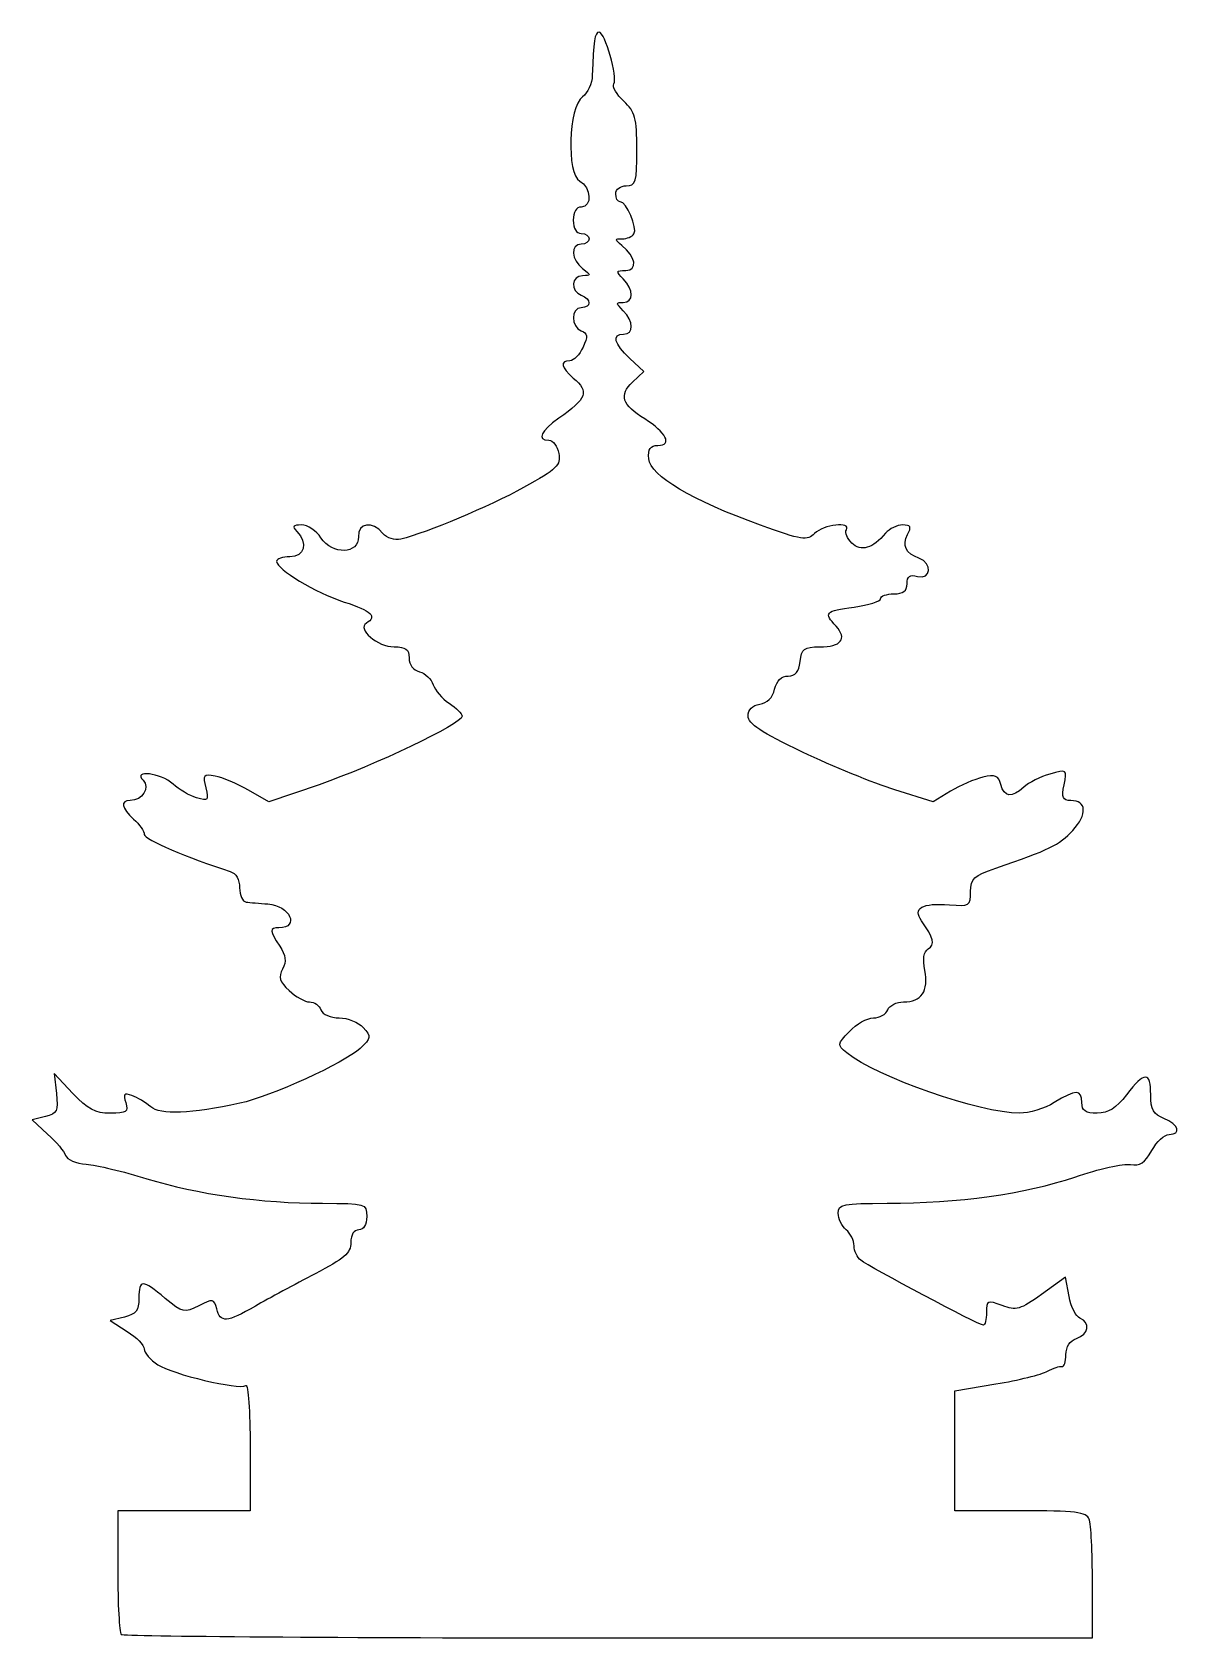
# Model space of a CAD drawing. Header units: centimetres. Extents: x -2.86 to 2.88, y -4.01 to 4.01.
import ezdxf

# ---------------------------------------------------------------- set-up
doc = ezdxf.new("R2010")
doc.units = ezdxf.units.CM
doc.header["$MEASUREMENT"] = 0
doc.layers.add('Layer 1', color=7, linetype='Continuous')

msp = doc.modelspace()

# ---------------------------------------------------------------- linework, layer by layer
at = {"layer": 'Layer 1'}
msp.add_open_spline([(-2.41653, -3.9908), (-2.42623, -3.9811), (-2.43417, -3.83822), (-2.43417, -3.6733), (-2.43417, -3.6733), (-2.43417, -3.6733), (-2.43417, -3.37344), (-2.43417, -3.37344), (-2.43417, -3.37344), (-2.43417, -3.37344), (-2.10344, -3.37344), (-2.10344, -3.37344), (-2.10344, -3.37344), (-2.10344, -3.37344), (-1.77271, -3.37344), (-1.77271, -3.37344), (-1.77271, -3.37344), (-1.77271, -3.37344), (-1.77271, -3.05438), (-1.77271, -3.05438), (-1.77271, -3.05438), (-1.77271, -2.87889), (-1.7825, -2.74137), (-1.79447, -2.74876), (-1.79447, -2.74876), (-1.83024, -2.77087), (-2.16083, -2.69247), (-2.234, -2.64453), (-2.234, -2.64453), (-2.27133, -2.62007), (-2.30188, -2.58474), (-2.30188, -2.56601), (-2.30188, -2.56601), (-2.30188, -2.54729), (-2.34001, -2.50782), (-2.38663, -2.47831), (-2.38663, -2.47831), (-2.38663, -2.47831), (-2.47138, -2.42464), (-2.47138, -2.42464), (-2.47138, -2.42464), (-2.47138, -2.42464), (-2.39986, -2.40669), (-2.39986, -2.40669), (-2.39986, -2.40669), (-2.34276, -2.39236), (-2.32833, -2.37331), (-2.32833, -2.31224), (-2.32833, -2.31224), (-2.32833, -2.21743), (-2.31226, -2.21758), (-2.19667, -2.3134), (-2.19667, -2.3134), (-2.1096, -2.38559), (-2.10069, -2.38758), (-2.02928, -2.35065), (-2.02928, -2.35065), (-1.95868, -2.31414), (-1.95295, -2.31514), (-1.93958, -2.36629), (-1.93958, -2.36629), (-1.92106, -2.43709), (-1.89067, -2.43485), (-1.74625, -2.352), (-1.74625, -2.352), (-1.68077, -2.31443), (-1.54682, -2.242), (-1.44859, -2.19103), (-1.44859, -2.19103), (-1.30332, -2.11566), (-1.27, -2.0865), (-1.27, -2.03476), (-1.27, -2.03476), (-1.27, -1.99585), (-1.25459, -1.97115), (-1.23031, -1.97115), (-1.23031, -1.97115), (-1.20562, -1.97115), (-1.19063, -1.94616), (-1.19063, -1.905), (-1.19063, -1.905), (-1.19063, -1.83973), (-1.19355, -1.83885), (-1.41131, -1.83885), (-1.41131, -1.83885), (-1.71521, -1.83885), (-2.03726, -1.79372), (-2.28856, -1.7159), (-2.28856, -1.7159), (-2.40493, -1.67987), (-2.54119, -1.64715), (-2.59136, -1.6432), (-2.59136, -1.6432), (-2.64153, -1.63925), (-2.68796, -1.61986), (-2.69455, -1.6001), (-2.69455, -1.6001), (-2.70113, -1.58035), (-2.74146, -1.53228), (-2.78417, -1.49327), (-2.78417, -1.49327), (-2.78417, -1.49327), (-2.86182, -1.42234), (-2.86182, -1.42234), (-2.86182, -1.42234), (-2.86182, -1.42234), (-2.79551, -1.4057), (-2.79551, -1.4057), (-2.79551, -1.4057), (-2.73665, -1.39093), (-2.73046, -1.3779), (-2.7404, -1.28984), (-2.7404, -1.28984), (-2.7404, -1.28984), (-2.7516, -1.19063), (-2.7516, -1.19063), (-2.7516, -1.19063), (-2.7516, -1.19063), (-2.65867, -1.28984), (-2.65867, -1.28984), (-2.65867, -1.28984), (-2.58505, -1.36845), (-2.54621, -1.38906), (-2.47172, -1.38906), (-2.47172, -1.38906), (-2.38982, -1.38906), (-2.37985, -1.38225), (-2.39443, -1.33631), (-2.39443, -1.33631), (-2.40795, -1.2937), (-2.40194, -1.28684), (-2.36314, -1.30065), (-2.36314, -1.30065), (-2.33672, -1.31004), (-2.29464, -1.33529), (-2.26964, -1.35674), (-2.26964, -1.35674), (-2.22153, -1.39802), (-2.06673, -1.392), (-1.82447, -1.33942), (-1.82447, -1.33942), (-1.66901, -1.30568), (-1.30077, -1.13776), (-1.22393, -1.06557), (-1.22393, -1.06557), (-1.16808, -1.0131), (-1.16706, -1.00639), (-1.20799, -0.96115), (-1.20799, -0.96115), (-1.23206, -0.93457), (-1.28599, -0.91281), (-1.32785, -0.91281), (-1.32785, -0.91281), (-1.37109, -0.91281), (-1.41053, -0.89567), (-1.41918, -0.87313), (-1.41918, -0.87313), (-1.42756, -0.8513), (-1.45321, -0.83344), (-1.47618, -0.83344), (-1.47618, -0.83344), (-1.49915, -0.83344), (-1.54504, -0.80798), (-1.57816, -0.77687), (-1.57816, -0.77687), (-1.62613, -0.7318), (-1.63282, -0.70993), (-1.61105, -0.66926), (-1.61105, -0.66926), (-1.59073, -0.63128), (-1.59437, -0.602), (-1.62531, -0.55478), (-1.62531, -0.55478), (-1.67661, -0.47648), (-1.67711, -0.46302), (-1.62875, -0.46302), (-1.62875, -0.46302), (-1.52276, -0.46302), (-1.57459, -0.35171), (-1.68408, -0.34419), (-1.68408, -0.34419), (-1.72555, -0.34134), (-1.77436, -0.33715), (-1.79255, -0.33487), (-1.79255, -0.33487), (-1.81074, -0.33259), (-1.82563, -0.30059), (-1.82563, -0.26375), (-1.82563, -0.26375), (-1.82563, -0.22321), (-1.8439, -0.19097), (-1.87193, -0.18207), (-1.87193, -0.18207), (-2.08324, -0.11496), (-2.30127, -0.02129), (-2.30155, 0.00251), (-2.30155, 0.00251), (-2.30173, 0.01845), (-2.32569, 0.05304), (-2.35479, 0.07938), (-2.35479, 0.07938), (-2.41642, 0.13514), (-2.42297, 0.17198), (-2.37126, 0.17198), (-2.37126, 0.17198), (-2.31186, 0.17198), (-2.27129, 0.23665), (-2.3078, 0.27315), (-2.3078, 0.27315), (-2.36251, 0.32786), (-2.2188, 0.30986), (-2.15806, 0.2544), (-2.15806, 0.2544), (-2.12802, 0.22696), (-2.07503, 0.19588), (-2.0403, 0.18532), (-2.0403, 0.18532), (-1.98246, 0.16774), (-1.97864, 0.17197), (-1.99467, 0.23584), (-1.99467, 0.23584), (-2.01043, 0.29866), (-2.00581, 0.30439), (-1.94779, 0.29387), (-1.94779, 0.29387), (-1.91239, 0.28745), (-1.83764, 0.25585), (-1.78169, 0.22365), (-1.78169, 0.22365), (-1.78169, 0.22365), (-1.67996, 0.1651), (-1.67996, 0.1651), (-1.67996, 0.1651), (-1.67996, 0.1651), (-1.42868, 0.25119), (-1.42868, 0.25119), (-1.42868, 0.25119), (-1.15479, 0.34502), (-0.71438, 0.55548), (-0.71438, 0.59254), (-0.71438, 0.59254), (-0.71438, 0.60527), (-0.74324, 0.6346), (-0.77851, 0.65771), (-0.77851, 0.65771), (-0.81379, 0.68082), (-0.8499, 0.72258), (-0.85877, 0.7505), (-0.85877, 0.7505), (-0.86763, 0.77842), (-0.8983, 0.80739), (-0.92692, 0.81487), (-0.92692, 0.81487), (-0.95776, 0.82294), (-0.97896, 0.85105), (-0.97896, 0.88388), (-0.97896, 0.88388), (-0.97896, 0.92712), (-0.99548, 0.93927), (-1.05423, 0.93927), (-1.05423, 0.93927), (-1.13644, 0.93927), (-1.24005, 1.02779), (-1.19235, 1.05727), (-1.19235, 1.05727), (-1.13716, 1.09138), (-1.16605, 1.11899), (-1.30307, 1.16309), (-1.30307, 1.16309), (-1.44655, 1.20926), (-1.64042, 1.32599), (-1.64042, 1.3662), (-1.64042, 1.3662), (-1.64042, 1.37878), (-1.61065, 1.38906), (-1.57427, 1.38906), (-1.57427, 1.38906), (-1.50186, 1.38906), (-1.4829, 1.45909), (-1.53988, 1.51606), (-1.53988, 1.51606), (-1.56457, 1.54076), (-1.55937, 1.54781), (-1.51646, 1.54781), (-1.51646, 1.54781), (-1.48612, 1.54781), (-1.44225, 1.51875), (-1.41897, 1.48322), (-1.41897, 1.48322), (-1.36228, 1.3967), (-1.22924, 1.40103), (-1.23241, 1.48929), (-1.23241, 1.48929), (-1.23492, 1.559), (-1.16172, 1.56894), (-1.10948, 1.506), (-1.10948, 1.506), (-1.08956, 1.48199), (-1.05157, 1.4698), (-1.02026, 1.47739), (-1.02026, 1.47739), (-0.89119, 1.50864), (-0.58108, 1.63881), (-0.40713, 1.73475), (-0.40713, 1.73475), (-0.23939, 1.82727), (-0.22032, 1.84575), (-0.23162, 1.90484), (-0.23162, 1.90484), (-0.23859, 1.94131), (-0.26077, 1.97115), (-0.2809, 1.97115), (-0.2809, 1.97115), (-0.34269, 1.97115), (-0.32177, 2.01747), (-0.23151, 2.08052), (-0.23151, 2.08052), (-0.09037, 2.17909), (-0.07824, 2.21262), (-0.15875, 2.28156), (-0.15875, 2.28156), (-0.22001, 2.33401), (-0.22688, 2.36802), (-0.17623, 2.36802), (-0.17623, 2.36802), (-0.15673, 2.36802), (-0.12704, 2.39819), (-0.11024, 2.43506), (-0.11024, 2.43506), (-0.0853, 2.48981), (-0.08694, 2.50488), (-0.11922, 2.51726), (-0.11922, 2.51726), (-0.17074, 2.53703), (-0.1706, 2.6326), (-0.11906, 2.6326), (-0.11906, 2.6326), (-0.0677, 2.6326), (-0.0677, 2.67538), (-0.11906, 2.69509), (-0.11906, 2.69509), (-0.1741, 2.71621), (-0.169, 2.79117), (-0.11245, 2.7922), (-0.11245, 2.7922), (-0.06835, 2.793), (-0.06835, 2.79471), (-0.11245, 2.82819), (-0.11245, 2.82819), (-0.16913, 2.87121), (-0.17341, 2.9501), (-0.11906, 2.9501), (-0.11906, 2.9501), (-0.09723, 2.9501), (-0.07938, 2.96201), (-0.07938, 2.97656), (-0.07938, 2.97656), (-0.07938, 2.99111), (-0.09723, 3.00302), (-0.11906, 3.00302), (-0.11906, 3.00302), (-0.14376, 3.00302), (-0.15875, 3.02801), (-0.15875, 3.06917), (-0.15875, 3.06917), (-0.15875, 3.11032), (-0.14376, 3.13531), (-0.11906, 3.13531), (-0.11906, 3.13531), (-0.06367, 3.13531), (-0.06931, 3.2339), (-0.12645, 3.26448), (-0.12645, 3.26448), (-0.1934, 3.30031), (-0.1827, 3.63432), (-0.11295, 3.68572), (-0.11295, 3.68572), (-0.08721, 3.7047), (-0.06516, 3.75233), (-0.06396, 3.79157), (-0.06396, 3.79157), (-0.05873, 3.96249), (-0.05152, 4.00844), (-0.0299, 4.00844), (-0.0299, 4.00844), (-0.0004, 4.00844), (0.06359, 3.78252), (0.04336, 3.74979), (0.04336, 3.74979), (0.03496, 3.7362), (0.05749, 3.69747), (0.09342, 3.66371), (0.09342, 3.66371), (0.15051, 3.61008), (0.15875, 3.57957), (0.15875, 3.42174), (0.15875, 3.42174), (0.15875, 3.25878), (0.15358, 3.24115), (0.10583, 3.24115), (0.10583, 3.24115), (0.07644, 3.24115), (0.05292, 3.22351), (0.05292, 3.20146), (0.05292, 3.20146), (0.05292, 3.17963), (0.06291, 3.16177), (0.07513, 3.16177), (0.07513, 3.16177), (0.10626, 3.16177), (0.16265, 3.03074), (0.1443, 3.00104), (0.1443, 3.00104), (0.13598, 2.98758), (0.10974, 2.97656), (0.08599, 2.97656), (0.08599, 2.97656), (0.04719, 2.97656), (0.04697, 2.97321), (0.08385, 2.94349), (0.08385, 2.94349), (0.15408, 2.8869), (0.16467, 2.81781), (0.10311, 2.81781), (0.10311, 2.81781), (0.05404, 2.81781), (0.05292, 2.81403), (0.09071, 2.77624), (0.09071, 2.77624), (0.14419, 2.72276), (0.14419, 2.65906), (0.09071, 2.65906), (0.09071, 2.65906), (0.05292, 2.65906), (0.05292, 2.65528), (0.09071, 2.61749), (0.09071, 2.61749), (0.14341, 2.56479), (0.14445, 2.50031), (0.0926, 2.50031), (0.0926, 2.50031), (0.03258, 2.50031), (0.04483, 2.45236), (0.12349, 2.37946), (0.12349, 2.37946), (0.12349, 2.37946), (0.19406, 2.31406), (0.19406, 2.31406), (0.19406, 2.31406), (0.19406, 2.31406), (0.13762, 2.26148), (0.13762, 2.26148), (0.13762, 2.26148), (0.06827, 2.19686), (0.08459, 2.14734), (0.19844, 2.07698), (0.19844, 2.07698), (0.3051, 2.01106), (0.33802, 1.94469), (0.26405, 1.94469), (0.26405, 1.94469), (0.22478, 1.94469), (0.2136, 1.92845), (0.21782, 1.87755), (0.21782, 1.87755), (0.22467, 1.79471), (0.43552, 1.66965), (0.77605, 1.54643), (0.77605, 1.54643), (0.98478, 1.4709), (1.00815, 1.46739), (1.04654, 1.50579), (1.04654, 1.50579), (1.09063, 1.54988), (1.23117, 1.56556), (1.20517, 1.52349), (1.20517, 1.52349), (1.1969, 1.51011), (1.20893, 1.48037), (1.23191, 1.45739), (1.23191, 1.45739), (1.27694, 1.41236), (1.33744, 1.42999), (1.40109, 1.50668), (1.40109, 1.50668), (1.41987, 1.5293), (1.458, 1.54781), (1.48584, 1.54781), (1.48584, 1.54781), (1.52641, 1.54781), (1.53138, 1.53835), (1.5109, 1.50008), (1.5109, 1.50008), (1.48175, 1.44562), (1.50066, 1.40607), (1.56766, 1.38135), (1.56766, 1.38135), (1.63482, 1.35657), (1.62872, 1.2732), (1.56104, 1.2909), (1.56104, 1.2909), (1.52179, 1.30116), (1.50813, 1.29171), (1.50813, 1.25429), (1.50813, 1.25429), (1.50813, 1.21813), (1.4894, 1.20385), (1.44198, 1.20385), (1.44198, 1.20385), (1.4056, 1.20385), (1.37583, 1.19307), (1.37583, 1.17988), (1.37583, 1.17988), (1.37583, 1.16669), (1.3163, 1.14772), (1.24354, 1.13771), (1.24354, 1.13771), (1.0982, 1.11772), (1.09158, 1.11069), (1.15353, 1.04224), (1.15353, 1.04224), (1.21085, 0.97891), (1.17937, 0.93927), (1.07176, 0.93927), (1.07176, 0.93927), (0.99402, 0.93927), (0.98139, 0.92986), (0.9741, 0.86651), (0.9741, 0.86651), (0.96816, 0.81484), (0.95076, 0.79375), (0.91408, 0.79375), (0.91408, 0.79375), (0.88077, 0.79375), (0.85689, 0.77025), (0.84685, 0.7276), (0.84685, 0.7276), (0.83701, 0.68585), (0.80972, 0.65834), (0.77282, 0.653), (0.77282, 0.653), (0.73575, 0.64764), (0.71438, 0.62596), (0.71438, 0.59371), (0.71438, 0.59371), (0.71438, 0.55526), (0.78042, 0.5115), (0.98557, 0.41403), (0.98557, 0.41403), (1.13473, 0.34317), (1.34254, 0.2584), (1.44736, 0.22566), (1.44736, 0.22566), (1.44736, 0.22566), (1.63795, 0.16614), (1.63795, 0.16614), (1.63795, 0.16614), (1.63795, 0.16614), (1.72517, 0.21858), (1.72517, 0.21858), (1.72517, 0.21858), (1.77314, 0.24742), (1.84613, 0.27897), (1.88736, 0.2887), (1.88736, 0.2887), (1.94872, 0.30317), (1.96488, 0.29659), (1.97643, 0.25241), (1.97643, 0.25241), (1.99325, 0.1881), (2.03014, 0.18376), (2.09109, 0.23893), (2.09109, 0.23893), (2.1157, 0.2612), (2.1746, 0.29053), (2.22197, 0.30412), (2.22197, 0.30412), (2.30719, 0.32856), (2.30794, 0.32799), (2.29242, 0.2504), (2.29242, 0.2504), (2.27952, 0.18587), (2.28549, 0.17198), (2.32616, 0.17198), (2.32616, 0.17198), (2.40565, 0.17198), (2.4099, 0.10269), (2.33534, 0.02225), (2.33534, 0.02225), (2.26841, -0.04997), (2.21755, -0.07486), (1.9513, -0.16567), (1.9513, -0.16567), (1.8414, -0.20316), (1.82563, -0.21786), (1.82563, -0.28281), (1.82563, -0.28281), (1.82563, -0.35318), (1.82008, -0.35665), (1.72014, -0.34874), (1.72014, -0.34874), (1.58263, -0.33787), (1.53571, -0.36501), (1.58105, -0.42919), (1.58105, -0.42919), (1.64074, -0.51368), (1.64868, -0.54739), (1.61397, -0.56885), (1.61397, -0.56885), (1.59109, -0.58298), (1.58548, -0.61831), (1.59698, -0.6758), (1.59698, -0.6758), (1.61741, -0.77794), (1.58004, -0.83344), (1.49083, -0.83344), (1.49083, -0.83344), (1.45577, -0.83344), (1.42024, -0.8513), (1.41186, -0.87313), (1.41186, -0.87313), (1.40348, -0.89495), (1.37112, -0.91302), (1.33993, -0.91327), (1.33993, -0.91327), (1.30874, -0.91352), (1.25477, -0.94373), (1.21998, -0.98039), (1.21998, -0.98039), (1.15844, -1.04526), (1.15808, -1.04815), (1.20675, -1.08733), (1.20675, -1.08733), (1.35854, -1.20951), (1.87268, -1.38919), (2.06988, -1.38896), (2.06988, -1.38896), (2.11744, -1.38891), (2.19534, -1.3651), (2.24298, -1.33605), (2.24298, -1.33605), (2.35205, -1.26955), (2.38125, -1.26957), (2.38125, -1.33615), (2.38125, -1.33615), (2.38125, -1.37682), (2.39889, -1.38906), (2.45748, -1.38906), (2.45748, -1.38906), (2.51352, -1.38906), (2.55244, -1.36452), (2.60435, -1.29646), (2.60435, -1.29646), (2.69374, -1.17926), (2.72521, -1.17943), (2.72521, -1.29711), (2.72521, -1.29711), (2.72521, -1.37224), (2.73807, -1.39526), (2.79135, -1.41552), (2.79135, -1.41552), (2.86444, -1.44331), (2.88083, -1.4949), (2.81658, -1.4949), (2.81658, -1.4949), (2.79408, -1.4949), (2.75538, -1.53119), (2.73059, -1.57555), (2.73059, -1.57555), (2.69613, -1.63721), (2.67107, -1.65356), (2.62412, -1.645), (2.62412, -1.645), (2.59035, -1.63885), (2.46533, -1.66695), (2.34631, -1.70746), (2.34631, -1.70746), (2.09888, -1.79166), (1.76328, -1.83867), (1.40891, -1.83878), (1.40891, -1.83878), (1.18715, -1.83885), (1.16417, -1.84352), (1.16417, -1.88853), (1.16417, -1.88853), (1.16417, -1.91585), (1.18203, -1.95303), (1.20385, -1.97115), (1.20385, -1.97115), (1.22568, -1.98926), (1.24354, -2.02498), (1.24354, -2.05052), (1.24354, -2.05052), (1.24354, -2.07606), (1.25842, -2.10879), (1.27661, -2.12325), (1.27661, -2.12325), (1.31874, -2.15673), (1.86801, -2.4474), (1.88916, -2.4474), (1.88916, -2.4474), (1.89787, -2.4474), (1.905, -2.41866), (1.905, -2.38355), (1.905, -2.38355), (1.905, -2.32381), (1.91003, -2.3216), (1.98317, -2.34921), (1.98317, -2.34921), (2.05316, -2.37562), (2.07381, -2.36977), (2.18028, -2.2933), (2.18028, -2.2933), (2.18028, -2.2933), (2.29922, -2.20789), (2.29922, -2.20789), (2.29922, -2.20789), (2.29922, -2.20789), (2.31712, -2.3033), (2.31712, -2.3033), (2.31712, -2.3033), (2.32696, -2.35577), (2.35137, -2.40498), (2.37136, -2.41265), (2.37136, -2.41265), (2.42536, -2.43337), (2.41535, -2.49432), (2.35479, -2.51354), (2.35479, -2.51354), (2.32098, -2.52427), (2.30188, -2.55357), (2.30188, -2.5947), (2.30188, -2.5947), (2.30188, -2.6301), (2.29295, -2.65653), (2.28203, -2.65344), (2.28203, -2.65344), (2.27112, -2.65035), (2.23838, -2.66102), (2.20927, -2.67716), (2.20927, -2.67716), (2.18017, -2.6933), (2.06408, -2.72197), (1.9513, -2.74086), (1.9513, -2.74086), (1.9513, -2.74086), (1.74625, -2.77521), (1.74625, -2.77521), (1.74625, -2.77521), (1.74625, -2.77521), (1.74625, -3.07433), (1.74625, -3.07433), (1.74625, -3.07433), (1.74625, -3.07433), (1.74625, -3.37344), (1.74625, -3.37344), (1.74625, -3.37344), (1.74625, -3.37344), (2.07415, -3.37344), (2.07415, -3.37344), (2.07415, -3.37344), (2.34874, -3.37344), (2.40466, -3.38024), (2.41811, -3.41529), (2.41811, -3.41529), (2.42694, -3.43831), (2.43417, -3.58118), (2.43417, -3.73279), (2.43417, -3.73279), (2.43417, -3.73279), (2.43417, -4.00844), (2.43417, -4.00844), (2.43417, -4.00844), (2.43417, -4.00844), (0.01764, -4.00844), (0.01764, -4.00844), (0.01764, -4.00844), (-1.31145, -4.00844), (-2.40683, -4.0005), (-2.41653, -3.9908)], degree=3, knots=[0, 0, 0, 0, 0.005102, 0.005102, 0.005102, 0.005102, 0.0102041, 0.0102041, 0.0102041, 0.0102041, 0.0153061, 0.0153061, 0.0153061, 0.0153061, 0.0204082, 0.0204082, 0.0204082, 0.0204082, 0.0255102, 0.0255102, 0.0255102, 0.0255102, 0.0306122, 0.0306122, 0.0306122, 0.0306122, 0.0357143, 0.0357143, 0.0357143, 0.0357143, 0.0408163, 0.0408163, 0.0408163, 0.0408163, 0.0459184, 0.0459184, 0.0459184, 0.0459184, 0.0510204, 0.0510204, 0.0510204, 0.0510204, 0.0561224, 0.0561224, 0.0561224, 0.0561224, 0.0612245, 0.0612245, 0.0612245, 0.0612245, 0.0663265, 0.0663265, 0.0663265, 0.0663265, 0.0714286, 0.0714286, 0.0714286, 0.0714286, 0.0765306, 0.0765306, 0.0765306, 0.0765306, 0.0816327, 0.0816327, 0.0816327, 0.0816327, 0.0867347, 0.0867347, 0.0867347, 0.0867347, 0.0918367, 0.0918367, 0.0918367, 0.0918367, 0.0969388, 0.0969388, 0.0969388, 0.0969388, 0.1020408, 0.1020408, 0.1020408, 0.1020408, 0.1071429, 0.1071429, 0.1071429, 0.1071429, 0.1122449, 0.1122449, 0.1122449, 0.1122449, 0.1173469, 0.1173469, 0.1173469, 0.1173469, 0.122449, 0.122449, 0.122449, 0.122449, 0.127551, 0.127551, 0.127551, 0.127551, 0.1326531, 0.1326531, 0.1326531, 0.1326531, 0.1377551, 0.1377551, 0.1377551, 0.1377551, 0.1428571, 0.1428571, 0.1428571, 0.1428571, 0.1479592, 0.1479592, 0.1479592, 0.1479592, 0.1530612, 0.1530612, 0.1530612, 0.1530612, 0.1581633, 0.1581633, 0.1581633, 0.1581633, 0.1632653, 0.1632653, 0.1632653, 0.1632653, 0.1683673, 0.1683673, 0.1683673, 0.1683673, 0.1734694, 0.1734694, 0.1734694, 0.1734694, 0.1785714, 0.1785714, 0.1785714, 0.1785714, 0.1836735, 0.1836735, 0.1836735, 0.1836735, 0.1887755, 0.1887755, 0.1887755, 0.1887755, 0.1938776, 0.1938776, 0.1938776, 0.1938776, 0.1989796, 0.1989796, 0.1989796, 0.1989796, 0.2040816, 0.2040816, 0.2040816, 0.2040816, 0.2091837, 0.2091837, 0.2091837, 0.2091837, 0.2142857, 0.2142857, 0.2142857, 0.2142857, 0.2193878, 0.2193878, 0.2193878, 0.2193878, 0.2244898, 0.2244898, 0.2244898, 0.2244898, 0.2295918, 0.2295918, 0.2295918, 0.2295918, 0.2346939, 0.2346939, 0.2346939, 0.2346939, 0.2397959, 0.2397959, 0.2397959, 0.2397959, 0.244898, 0.244898, 0.244898, 0.244898, 0.25, 0.25, 0.25, 0.25, 0.255102, 0.255102, 0.255102, 0.255102, 0.2602041, 0.2602041, 0.2602041, 0.2602041, 0.2653061, 0.2653061, 0.2653061, 0.2653061, 0.2704082, 0.2704082, 0.2704082, 0.2704082, 0.2755102, 0.2755102, 0.2755102, 0.2755102, 0.2806122, 0.2806122, 0.2806122, 0.2806122, 0.2857143, 0.2857143, 0.2857143, 0.2857143, 0.2908163, 0.2908163, 0.2908163, 0.2908163, 0.2959184, 0.2959184, 0.2959184, 0.2959184, 0.3010204, 0.3010204, 0.3010204, 0.3010204, 0.3061224, 0.3061224, 0.3061224, 0.3061224, 0.3112245, 0.3112245, 0.3112245, 0.3112245, 0.3163265, 0.3163265, 0.3163265, 0.3163265, 0.3214286, 0.3214286, 0.3214286, 0.3214286, 0.3265306, 0.3265306, 0.3265306, 0.3265306, 0.3316327, 0.3316327, 0.3316327, 0.3316327, 0.3367347, 0.3367347, 0.3367347, 0.3367347, 0.3418367, 0.3418367, 0.3418367, 0.3418367, 0.3469388, 0.3469388, 0.3469388, 0.3469388, 0.3520408, 0.3520408, 0.3520408, 0.3520408, 0.3571429, 0.3571429, 0.3571429, 0.3571429, 0.3622449, 0.3622449, 0.3622449, 0.3622449, 0.3673469, 0.3673469, 0.3673469, 0.3673469, 0.372449, 0.372449, 0.372449, 0.372449, 0.377551, 0.377551, 0.377551, 0.377551, 0.3826531, 0.3826531, 0.3826531, 0.3826531, 0.3877551, 0.3877551, 0.3877551, 0.3877551, 0.3928571, 0.3928571, 0.3928571, 0.3928571, 0.3979592, 0.3979592, 0.3979592, 0.3979592, 0.4030612, 0.4030612, 0.4030612, 0.4030612, 0.4081633, 0.4081633, 0.4081633, 0.4081633, 0.4132653, 0.4132653, 0.4132653, 0.4132653, 0.4183673, 0.4183673, 0.4183673, 0.4183673, 0.4234694, 0.4234694, 0.4234694, 0.4234694, 0.4285714, 0.4285714, 0.4285714, 0.4285714, 0.4336735, 0.4336735, 0.4336735, 0.4336735, 0.4387755, 0.4387755, 0.4387755, 0.4387755, 0.4438776, 0.4438776, 0.4438776, 0.4438776, 0.4489796, 0.4489796, 0.4489796, 0.4489796, 0.4540816, 0.4540816, 0.4540816, 0.4540816, 0.4591837, 0.4591837, 0.4591837, 0.4591837, 0.4642857, 0.4642857, 0.4642857, 0.4642857, 0.4693878, 0.4693878, 0.4693878, 0.4693878, 0.4744898, 0.4744898, 0.4744898, 0.4744898, 0.4795918, 0.4795918, 0.4795918, 0.4795918, 0.4846939, 0.4846939, 0.4846939, 0.4846939, 0.4897959, 0.4897959, 0.4897959, 0.4897959, 0.494898, 0.494898, 0.494898, 0.494898, 0.5, 0.5, 0.5, 0.5, 0.505102, 0.505102, 0.505102, 0.505102, 0.5102041, 0.5102041, 0.5102041, 0.5102041, 0.5153061, 0.5153061, 0.5153061, 0.5153061, 0.5204082, 0.5204082, 0.5204082, 0.5204082, 0.5255102, 0.5255102, 0.5255102, 0.5255102, 0.5306122, 0.5306122, 0.5306122, 0.5306122, 0.5357143, 0.5357143, 0.5357143, 0.5357143, 0.5408163, 0.5408163, 0.5408163, 0.5408163, 0.5459184, 0.5459184, 0.5459184, 0.5459184, 0.5510204, 0.5510204, 0.5510204, 0.5510204, 0.5561224, 0.5561224, 0.5561224, 0.5561224, 0.5612245, 0.5612245, 0.5612245, 0.5612245, 0.5663265, 0.5663265, 0.5663265, 0.5663265, 0.5714286, 0.5714286, 0.5714286, 0.5714286, 0.5765306, 0.5765306, 0.5765306, 0.5765306, 0.5816327, 0.5816327, 0.5816327, 0.5816327, 0.5867347, 0.5867347, 0.5867347, 0.5867347, 0.5918367, 0.5918367, 0.5918367, 0.5918367, 0.5969388, 0.5969388, 0.5969388, 0.5969388, 0.6020408, 0.6020408, 0.6020408, 0.6020408, 0.6071429, 0.6071429, 0.6071429, 0.6071429, 0.6122449, 0.6122449, 0.6122449, 0.6122449, 0.6173469, 0.6173469, 0.6173469, 0.6173469, 0.622449, 0.622449, 0.622449, 0.622449, 0.627551, 0.627551, 0.627551, 0.627551, 0.6326531, 0.6326531, 0.6326531, 0.6326531, 0.6377551, 0.6377551, 0.6377551, 0.6377551, 0.6428571, 0.6428571, 0.6428571, 0.6428571, 0.6479592, 0.6479592, 0.6479592, 0.6479592, 0.6530612, 0.6530612, 0.6530612, 0.6530612, 0.6581633, 0.6581633, 0.6581633, 0.6581633, 0.6632653, 0.6632653, 0.6632653, 0.6632653, 0.6683673, 0.6683673, 0.6683673, 0.6683673, 0.6734694, 0.6734694, 0.6734694, 0.6734694, 0.6785714, 0.6785714, 0.6785714, 0.6785714, 0.6836735, 0.6836735, 0.6836735, 0.6836735, 0.6887755, 0.6887755, 0.6887755, 0.6887755, 0.6938776, 0.6938776, 0.6938776, 0.6938776, 0.6989796, 0.6989796, 0.6989796, 0.6989796, 0.7040816, 0.7040816, 0.7040816, 0.7040816, 0.7091837, 0.7091837, 0.7091837, 0.7091837, 0.7142857, 0.7142857, 0.7142857, 0.7142857, 0.7193878, 0.7193878, 0.7193878, 0.7193878, 0.7244898, 0.7244898, 0.7244898, 0.7244898, 0.7295918, 0.7295918, 0.7295918, 0.7295918, 0.7346939, 0.7346939, 0.7346939, 0.7346939, 0.7397959, 0.7397959, 0.7397959, 0.7397959, 0.744898, 0.744898, 0.744898, 0.744898, 0.75, 0.75, 0.75, 0.75, 0.755102, 0.755102, 0.755102, 0.755102, 0.7602041, 0.7602041, 0.7602041, 0.7602041, 0.7653061, 0.7653061, 0.7653061, 0.7653061, 0.7704082, 0.7704082, 0.7704082, 0.7704082, 0.7755102, 0.7755102, 0.7755102, 0.7755102, 0.7806122, 0.7806122, 0.7806122, 0.7806122, 0.7857143, 0.7857143, 0.7857143, 0.7857143, 0.7908163, 0.7908163, 0.7908163, 0.7908163, 0.7959184, 0.7959184, 0.7959184, 0.7959184, 0.8010204, 0.8010204, 0.8010204, 0.8010204, 0.8061224, 0.8061224, 0.8061224, 0.8061224, 0.8112245, 0.8112245, 0.8112245, 0.8112245, 0.8163265, 0.8163265, 0.8163265, 0.8163265, 0.8214286, 0.8214286, 0.8214286, 0.8214286, 0.8265306, 0.8265306, 0.8265306, 0.8265306, 0.8316327, 0.8316327, 0.8316327, 0.8316327, 0.8367347, 0.8367347, 0.8367347, 0.8367347, 0.8418367, 0.8418367, 0.8418367, 0.8418367, 0.8469388, 0.8469388, 0.8469388, 0.8469388, 0.8520408, 0.8520408, 0.8520408, 0.8520408, 0.8571429, 0.8571429, 0.8571429, 0.8571429, 0.8622449, 0.8622449, 0.8622449, 0.8622449, 0.8673469, 0.8673469, 0.8673469, 0.8673469, 0.872449, 0.872449, 0.872449, 0.872449, 0.877551, 0.877551, 0.877551, 0.877551, 0.8826531, 0.8826531, 0.8826531, 0.8826531, 0.8877551, 0.8877551, 0.8877551, 0.8877551, 0.8928571, 0.8928571, 0.8928571, 0.8928571, 0.8979592, 0.8979592, 0.8979592, 0.8979592, 0.9030612, 0.9030612, 0.9030612, 0.9030612, 0.9081633, 0.9081633, 0.9081633, 0.9081633, 0.9132653, 0.9132653, 0.9132653, 0.9132653, 0.9183673, 0.9183673, 0.9183673, 0.9183673, 0.9234694, 0.9234694, 0.9234694, 0.9234694, 0.9285714, 0.9285714, 0.9285714, 0.9285714, 0.9336735, 0.9336735, 0.9336735, 0.9336735, 0.9387755, 0.9387755, 0.9387755, 0.9387755, 0.9438776, 0.9438776, 0.9438776, 0.9438776, 0.9489796, 0.9489796, 0.9489796, 0.9489796, 0.9540816, 0.9540816, 0.9540816, 0.9540816, 0.9591837, 0.9591837, 0.9591837, 0.9591837, 0.9642857, 0.9642857, 0.9642857, 0.9642857, 0.9693878, 0.9693878, 0.9693878, 0.9693878, 0.9744898, 0.9744898, 0.9744898, 0.9744898, 0.9795918, 0.9795918, 0.9795918, 0.9795918, 0.9846939, 0.9846939, 0.9846939, 0.9846939, 0.9897959, 0.9897959, 0.9897959, 0.9897959, 1, 1, 1, 1], dxfattribs=at)

doc.saveas('drawing.dxf')
